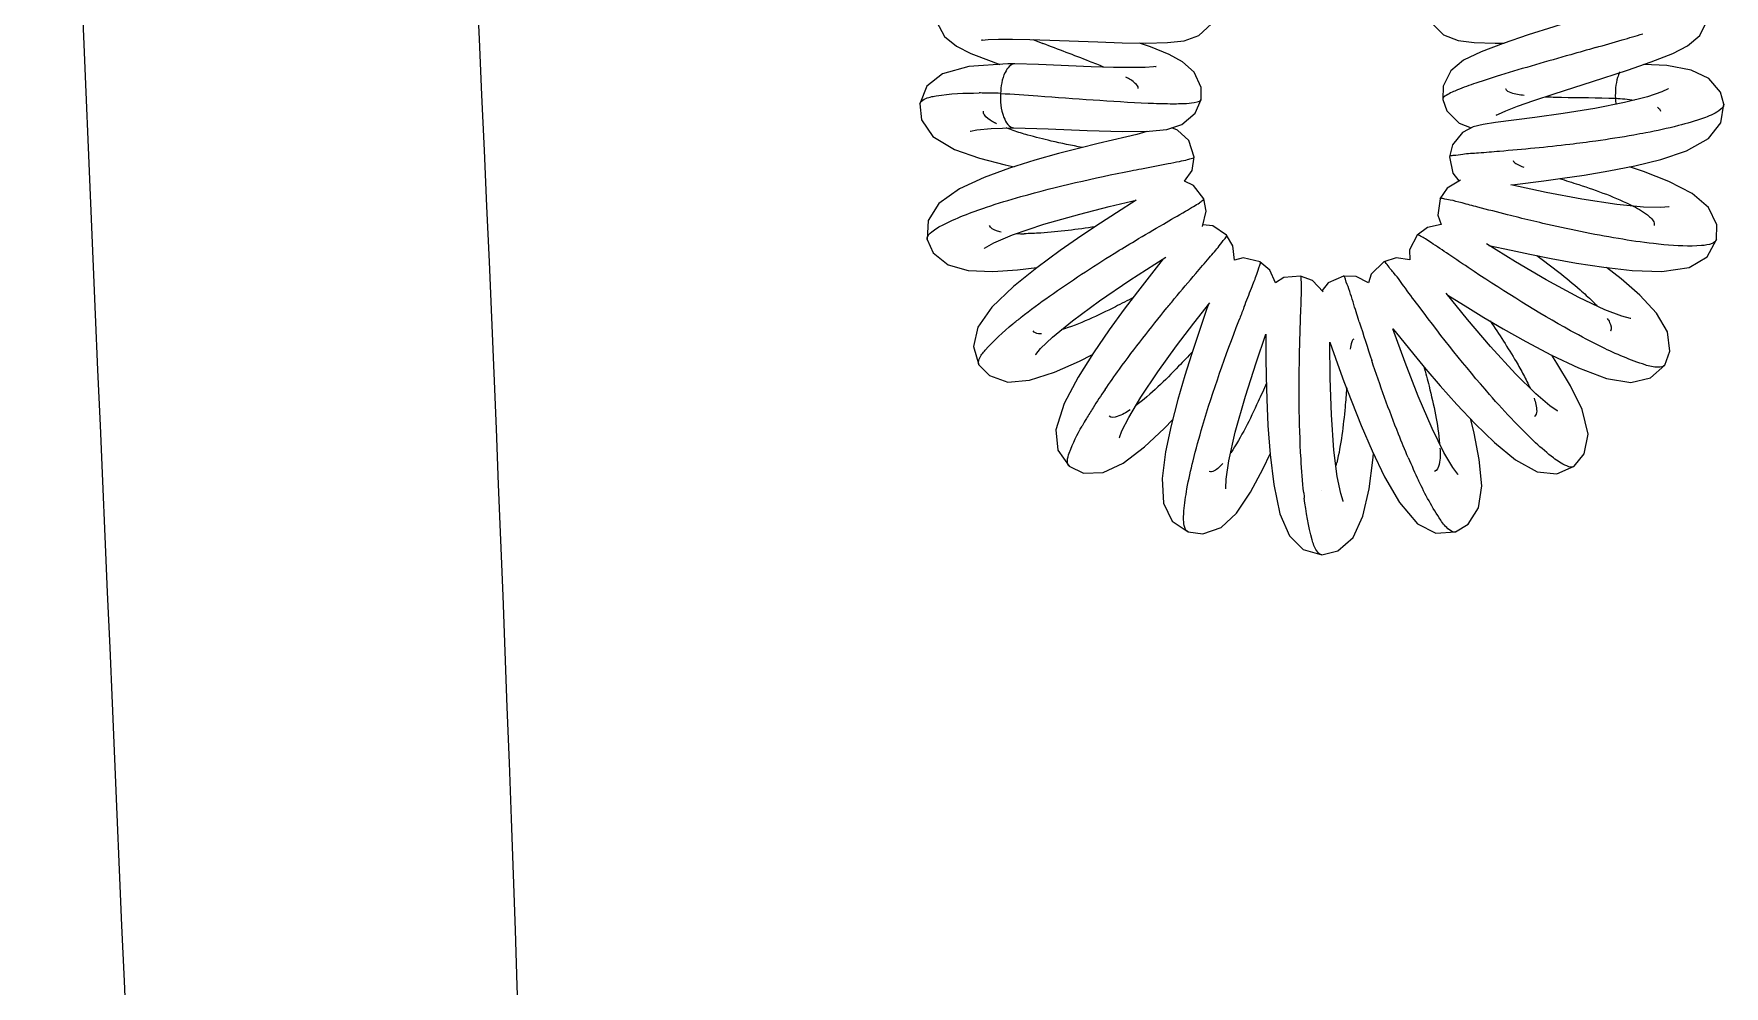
# Model space of a CAD drawing. Header units: millimetres. Extents: x 7426 to 8300, y 123 to 421.
# Drawn here: x 8190.81 to 8198.74, y 340.85 to 345.32 of the extents above; entities that cross this region are included whole.
import ezdxf

# ---------------------------------------------------------------- set-up
doc = ezdxf.new("R2010")
doc.units = ezdxf.units.MM
doc.layers.add('20_ALL_FEATURES', color=7, linetype='Continuous')

msp = doc.modelspace()

# ---------------------------------------------------------------- linework, layer by layer
at = {"layer": '20_ALL_FEATURES', "color": 7, "linetype": 'Continuous'}
for p, q in [((8196.0489, 345.2621), (8195.9971, 345.2804)), ((8197.7051, 345.2786), (8197.6021, 345.2395)), ((8195.3006, 345.1947), (8195.3423, 345.1802)), ((8196.1361, 345.2266), (8196.0489, 345.2621)), ((8198.2883, 345.1532), (8198.4006, 345.1919)), ((8198.4006, 345.1919), (8198.501, 345.2313)), ((8195.4117, 345.1828), (8195.4112, 345.1828)), ((8197.9447, 345.0428), (8198.1725, 345.1156)), ((8198.1725, 345.1156), (8198.2883, 345.1532)), ((8195.9909, 345.0677), (8195.9909, 345.0678)), ((8197.7166, 345.0673), (8197.7166, 345.0672)), ((8194.9662, 344.9948), (8194.9662, 344.9949)), ((8195.2642, 344.9606), (8195.2643, 344.9606)), ((8196.2863, 345.0156), (8196.2863, 345.0157)), ((8197.4212, 345.0152), (8197.4212, 345.0151)), ((8197.7181, 344.9628), (8197.773, 344.9842)), ((8198.4433, 344.96), (8198.4433, 344.96)), ((8195.3012, 344.8799), (8195.4076, 344.8828)), ((8197.5645, 344.8868), (8197.5139, 344.8601)), ((8197.6114, 344.8988), (8197.5645, 344.8868)), ((8197.669, 344.9078), (8197.6114, 344.8988)), ((8197.8544, 344.931), (8197.669, 344.9078)), ((8196.2545, 344.7452), (8196.2284, 344.8233)), ((8195.1292, 344.7802), (8195.2461, 344.7395)), ((8195.2461, 344.7395), (8195.367, 344.7087)), ((8195.367, 344.7087), (8195.4096, 344.6999)), ((8198.3633, 344.6775), (8198.2975, 344.6992)), ((8197.9068, 344.5794), (8197.7417, 344.6147)), ((8195.8544, 344.5125), (8195.962, 344.538)), ((8195.962, 344.538), (8195.982, 344.5427)), ((8195.2933, 344.4246), (8195.2933, 344.4246)), ((8198.4141, 344.4244), (8198.4141, 344.4244)), ((8195.3127, 344.3418), (8195.4018, 344.3796)), ((8197.7637, 344.2533), (8197.6261, 344.3374)), ((8197.6378, 344.3303), (8197.7433, 344.3074)), ((8195.952, 344.1667), (8196.0698, 344.2428)), ((8196.1089, 344.2678), (8196.0424, 344.183)), ((8196.0698, 344.2428), (8196.1205, 344.2752)), ((8195.425, 344.2159), (8195.5158, 344.2266)), ((8198.2586, 344.1731), (8198.1908, 344.2261)), ((8197.5381, 343.983), (8197.437, 344.1068)), ((8197.4456, 344.0962), (8197.539, 344.0389)), ((8196.2527, 343.9649), (8196.3278, 344.0607)), ((8196.314, 344.0338), (8196.2693, 343.9025)), ((8196.3195, 344.05), (8196.314, 344.0338)), ((8195.4979, 343.9288), (8195.4979, 343.9288)), ((8196.4634, 343.9755), (8196.4678, 343.987)), ((8197.0295, 343.9709), (8197.0243, 343.9877)), ((8197.2447, 343.7799), (8197.1868, 343.9389)), ((8197.1868, 343.9389), (8197.1978, 343.9256)), ((8197.1978, 343.9256), (8197.2853, 343.818)), ((8198.2093, 343.9283), (8198.2093, 343.9283)), ((8196.5902, 343.9144), (8196.5913, 343.8033)), ((8196.8926, 343.7068), (8196.8906, 343.876)), ((8196.8906, 343.876), (8196.927, 343.7749)), ((8195.8551, 343.5282), (8195.855, 343.5282)), ((8197.852, 343.5279), (8197.8519, 343.5278)), ((8196.0209, 343.385), (8196.1125, 343.4709)), ((8196.1125, 343.4709), (8196.1532, 343.5132)), ((8197.5692, 343.4494), (8197.5535, 343.5129)), ((8197.5732, 343.4921), (8197.6638, 343.4045)), ((8195.6678, 343.2938), (8195.6677, 343.2938)), ((8196.5787, 343.2835), (8196.6106, 343.3521)), ((8196.3244, 343.2682), (8196.3244, 343.2682)), ((8197.3826, 343.2683), (8197.3826, 343.2683)), ((8196.8534, 343.1782), (8196.8534, 343.1782)), ((8196.8534, 342.8782), (8196.8533, 342.8782))]:
    msp.add_line(p, q, dxfattribs=at)
for points in [[(8195.0427, 345.4486), (8195.045, 345.3824), (8195.0824, 345.3118), (8195.1382, 345.2663), (8195.2059, 345.232), (8195.3006, 345.1947)], [(8196.207, 345.2916), (8196.2764, 345.3159), (8196.3356, 345.3706), (8196.3593, 345.4304)], [(8197.3481, 345.4299), (8197.3683, 345.3758), (8197.4255, 345.3188), (8197.4931, 345.2927), (8197.5688, 345.2826), (8197.6677, 345.2795), (8197.7092, 345.28)], [(8198.2518, 345.4576), (8198.1635, 345.428), (8198.0596, 345.3944), (8197.9432, 345.3574), (8197.8219, 345.3183), (8197.7051, 345.2786)], [(8198.501, 345.2313), (8198.571, 345.2668), (8198.6284, 345.3152), (8198.6641, 345.3893), (8198.6647, 345.4483)], [(8195.2583, 345.2949), (8195.2556, 345.2939), (8195.259, 345.2943), (8195.2876, 345.2972), (8195.3361, 345.299), (8195.4015, 345.2992)], [(8195.4015, 345.2992), (8195.482, 345.2976), (8195.5771, 345.2945)], [(8195.5771, 345.2945), (8195.8013, 345.2855), (8195.9167, 345.2816)], [(8195.9167, 345.2816), (8196.0278, 345.2799), (8196.1296, 345.2825), (8196.207, 345.2916)], [(8196.2863, 345.0157), (8196.2863, 345.0713), (8196.2534, 345.1444), (8196.1992, 345.1928), (8196.1361, 345.2266)], [(8197.6021, 345.2395), (8197.5194, 345.1994), (8197.4589, 345.1498), (8197.4229, 345.0786), (8197.4212, 345.0152)], [(8195.4112, 345.1828), (8195.3798, 345.1827), (8195.1957, 345.1706), (8195.0728, 345.1366), (8194.9996, 345.0779), (8194.9662, 344.9949)], [(8195.7701, 345.1693), (8195.5233, 345.1791), (8195.4117, 345.1828)], [(8195.9607, 345.1651), (8195.875, 345.1661), (8195.7701, 345.1693)], [(8196.0723, 345.1701), (8196.0753, 345.171), (8196.0638, 345.1693), (8196.0244, 345.1663), (8195.9607, 345.1651)], [(8198.5877, 345.1539), (8198.4738, 345.1746), (8198.3652, 345.1798)], [(8198.7414, 344.9941), (8198.725, 345.0496), (8198.6705, 345.1143), (8198.5877, 345.1539)], [(8197.773, 344.9842), (8197.8486, 345.0109), (8197.9447, 345.0428)], [(8198.4814, 345.0658), (8198.4799, 345.065), (8198.4496, 345.051), (8198.3829, 345.0286)], [(8194.9662, 344.9948), (8194.9745, 344.9202), (8195.0278, 344.8414), (8195.1292, 344.7802)], [(8196.1255, 344.8752), (8196.1965, 344.8976), (8196.2593, 344.951), (8196.2863, 345.0156)], [(8197.4212, 345.0151), (8197.4411, 344.9616), (8197.4983, 344.9041), (8197.5554, 344.882)], [(8197.6738, 344.9424), (8197.6723, 344.9413), (8197.6832, 344.9472), (8197.7181, 344.9628)], [(8198.1347, 344.9728), (8197.9868, 344.949), (8197.8544, 344.931)], [(8198.3829, 345.0286), (8198.2753, 345.001), (8198.1347, 344.9728)], [(8198.3233, 344.7043), (8198.4453, 344.7344), (8198.5657, 344.7744), (8198.6692, 344.8318), (8198.7276, 344.9057), (8198.7414, 344.9941)], [(8195.2024, 344.866), (8195.2033, 344.8664), (8195.2337, 344.8729), (8195.3012, 344.8799)], [(8195.4068, 344.8828), (8195.5688, 344.8771), (8195.7515, 344.8698), (8195.9185, 344.8653)], [(8195.9185, 344.8653), (8196.0424, 344.8668), (8196.1255, 344.8752)], [(8196.2284, 344.8233), (8196.1761, 344.8719), (8196.1493, 344.8827)], [(8195.8031, 344.8087), (8195.7168, 344.7875), (8195.6177, 344.7618), (8195.5052, 344.73), (8195.3863, 344.6926)], [(8195.9846, 344.8518), (8195.9372, 344.8404), (8195.8031, 344.8087)], [(8196.0331, 344.8653), (8196.0326, 344.8651), (8196.0169, 344.8603), (8195.9846, 344.8518)], [(8197.5139, 344.8601), (8197.4674, 344.8028), (8197.4529, 344.7455)], [(8196.2092, 344.6318), (8196.2442, 344.6816), (8196.2545, 344.7456)], [(8197.4529, 344.7459), (8197.4683, 344.6697), (8197.4975, 344.6331)], [(8195.3863, 344.6926), (8195.2681, 344.6495), (8195.1527, 344.5968), (8195.0548, 344.5278), (8195.0046, 344.4474), (8195.0007, 344.3584)], [(8197.5045, 344.6374), (8197.4415, 344.5989), (8197.4083, 344.5492)], [(8197.7417, 344.6147), (8197.7592, 344.617), (8197.8962, 344.6339)], [(8197.8962, 344.6339), (8197.9844, 344.6457), (8198.0857, 344.6606), (8198.2011, 344.68), (8198.3233, 344.7043)], [(8198.7066, 344.358), (8198.7079, 344.4264), (8198.6692, 344.5087), (8198.5922, 344.5744), (8198.4823, 344.631), (8198.3633, 344.6775)], [(8196.2991, 344.5489), (8196.2516, 344.6117), (8196.2092, 344.6318)], [(8198.3634, 344.5098), (8198.2385, 344.5221), (8198.0747, 344.5472), (8197.9068, 344.5794)], [(8195.4018, 344.3796), (8195.5475, 344.4294), (8195.7166, 344.4777), (8195.8544, 344.5125)], [(8195.982, 344.5427), (8195.8892, 344.4834), (8195.8142, 344.435), (8195.7263, 344.3769), (8195.6247, 344.3067), (8195.5147, 344.2258), (8195.4055, 344.1373)], [(8196.2928, 344.4187), (8196.3105, 344.4905), (8196.2989, 344.5493)], [(8197.4085, 344.5496), (8197.3978, 344.4722), (8197.4134, 344.4284)], [(8198.4848, 344.5114), (8198.4827, 344.511), (8198.4456, 344.5078), (8198.3634, 344.5098)], [(8196.4061, 344.3785), (8196.3413, 344.4218), (8196.2949, 344.427)], [(8197.4134, 344.4284), (8197.3492, 344.4147), (8197.3015, 344.3787)], [(8195.0007, 344.3584), (8195.0293, 344.2958), (8195.0983, 344.2392), (8195.1931, 344.213), (8195.3087, 344.2085), (8195.425, 344.2159)], [(8195.2679, 344.3164), (8195.2704, 344.3182), (8195.3127, 344.3418)], [(8196.4428, 344.2614), (8196.4357, 344.3284), (8196.4058, 344.3788)], [(8197.3018, 344.379), (8197.266, 344.3089), (8197.2664, 344.2625)], [(8198.3111, 344.2128), (8198.4502, 344.2079), (8198.579, 344.2265), (8198.6622, 344.2767), (8198.7066, 344.3579)], [(8196.5635, 344.253), (8196.4835, 344.2723), (8196.4428, 344.2614)], [(8196.6362, 344.1548), (8196.6091, 344.2141), (8196.5631, 344.2532)], [(8197.1446, 344.2532), (8197.0857, 344.1956), (8197.0733, 344.1551)], [(8197.2664, 344.2625), (8197.2032, 344.2714), (8197.1442, 344.253)], [(8197.7433, 344.3074), (8197.8304, 344.2888), (8197.9311, 344.2686), (8198.0489, 344.2472), (8198.1772, 344.2276), (8198.3111, 344.2128)], [(8198.1827, 344.0287), (8198.0602, 344.0866), (8197.9067, 344.1694), (8197.7637, 344.2533)], [(8195.5897, 343.9), (8195.6822, 343.9761), (8195.8093, 344.0697), (8195.952, 344.1667)], [(8196.0424, 344.183), (8195.9876, 344.1126), (8195.9254, 344.0306), (8195.8546, 343.9337), (8195.7809, 343.8265), (8195.709, 343.7121)], [(8196.7534, 344.1865), (8196.6751, 344.1796), (8196.6362, 344.1548)], [(8196.8604, 344.112), (8196.809, 344.1651), (8196.753, 344.1865)], [(8196.9547, 344.1867), (8196.8838, 344.1549), (8196.8545, 344.1181)], [(8197.0733, 344.1551), (8197.015, 344.1847), (8196.9543, 344.1866)], [(8198.4634, 343.7689), (8198.4874, 343.8343), (8198.4773, 343.9252), (8198.4256, 344.0128), (8198.3464, 344.0967), (8198.2586, 344.1731)], [(8195.4055, 344.1373), (8195.304, 344.0398), (8195.2383, 343.9464), (8195.2179, 343.8553), (8195.2436, 343.7695)], [(8197.539, 344.0389), (8197.6149, 343.9926), (8197.7052, 343.9392), (8197.812, 343.8786), (8197.9323, 343.8151), (8198.0591, 343.7553)], [(8198.305, 343.987), (8198.3028, 343.9874), (8198.2627, 343.998), (8198.1827, 344.0287)], [(8195.9467, 343.5232), (8196.0033, 343.6183), (8196.0831, 343.7371), (8196.1713, 343.8585), (8196.2527, 343.9649)], [(8197.9237, 343.5773), (8197.8581, 343.6333), (8197.7628, 343.7275), (8197.6456, 343.8561), (8197.5381, 343.983)], [(8195.509, 343.8169), (8195.5102, 343.8186), (8195.5331, 343.8458), (8195.5897, 343.9)], [(8196.2693, 343.9025), (8196.2413, 343.8176), (8196.2104, 343.7193), (8196.1774, 343.6063), (8196.146, 343.4852), (8196.1199, 343.3619)], [(8196.417, 343.3187), (8196.4473, 343.4541), (8196.4947, 343.6233), (8196.5446, 343.7795), (8196.5902, 343.9144)], [(8195.2437, 343.7695), (8195.2928, 343.7189), (8195.3788, 343.6887), (8195.4803, 343.6972), (8195.599, 343.7355)], [(8195.599, 343.7355), (8195.7151, 343.7863), (8195.7742, 343.8159)], [(8196.5913, 343.8033), (8196.5924, 343.7138), (8196.5951, 343.6081), (8196.6007, 343.4844), (8196.6109, 343.348), (8196.628, 343.2083), (8196.6571, 343.0704)], [(8196.927, 343.7749), (8196.9575, 343.6915), (8196.9938, 343.5955), (8197.0381, 343.4844), (8197.0895, 343.3654), (8197.1481, 343.2441)], [(8197.4269, 343.3585), (8197.3715, 343.4702), (8197.306, 343.6219), (8197.2447, 343.7799)], [(8197.2853, 343.818), (8197.3423, 343.7492), (8197.4091, 343.6709), (8197.4872, 343.583), (8197.5732, 343.4921)], [(8198.0212, 343.6712), (8197.9572, 343.7783), (8197.9332, 343.8147)], [(8198.0591, 343.7553), (8198.1904, 343.7063), (8198.3052, 343.687), (8198.3967, 343.708), (8198.4634, 343.7689)], [(8195.709, 343.7121), (8195.6439, 343.5887), (8195.6049, 343.4651), (8195.6141, 343.369), (8195.6677, 343.2938)], [(8196.9259, 343.2449), (8196.9102, 343.3695), (8196.8984, 343.5347), (8196.8926, 343.7068)], [(8198.0392, 343.2934), (8198.0856, 343.3516), (8198.1038, 343.4447), (8198.0753, 343.5599), (8198.0212, 343.6712)], [(8195.9025, 343.4264), (8195.9029, 343.4282), (8195.915, 343.46), (8195.9467, 343.5232)], [(8197.9614, 343.5519), (8197.9592, 343.5531), (8197.9237, 343.5773)], [(8197.4817, 342.9851), (8197.5414, 343.0214), (8197.5899, 343.0979), (8197.6044, 343.2009), (8197.5931, 343.3251), (8197.5692, 343.4494)], [(8195.6678, 343.2938), (8195.7341, 343.2615), (8195.8268, 343.2635), (8195.9212, 343.308), (8196.0209, 343.385)], [(8197.6638, 343.4045), (8197.7623, 343.3236), (8197.8645, 343.2679), (8197.9571, 343.2581), (8198.0391, 343.2934)], [(8196.1199, 343.3619), (8196.1037, 343.2354), (8196.1105, 343.1206), (8196.1514, 343.0363), (8196.2252, 342.9851)], [(8196.403, 343.1877), (8196.4028, 343.1901), (8196.4044, 343.2331), (8196.417, 343.3187)], [(8197.0462, 343.0584), (8197.0755, 343.1874), (8197.0935, 343.3222), (8197.096, 343.3521)], [(8197.4935, 343.2548), (8197.4918, 343.2565), (8197.4686, 343.2879), (8197.4269, 343.3585)], [(8196.2252, 342.9851), (8196.2948, 342.9762), (8196.3804, 343.0059), (8196.4529, 343.0736), (8196.5187, 343.1711), (8196.5787, 343.2835)], [(8196.9542, 343.1282), (8196.9533, 343.1301), (8196.9422, 343.165), (8196.9259, 343.2449)], [(8197.1481, 343.2441), (8197.2176, 343.1236), (8197.3022, 343.0235), (8197.3894, 342.9796), (8197.4817, 342.9851)], [(8196.6571, 343.0704), (8196.701, 342.9672), (8196.7667, 342.9021), (8196.8533, 342.8782)], [(8196.8534, 342.8782), (8196.9287, 342.896), (8197.0002, 342.9588), (8197.0462, 343.0584)]]:
    msp.add_lwpolyline(points, dxfattribs=at)
for centre, radius, start, end in [((8196.7673, 348.3664), 3.3212, 247.51803, 248.38913), ((8192.012, 366.727), 22.3251, 285.92894, 286.26358), ((8195.228, 355.7016), 10.8402, 286.26553, 286.79658), ((8195.2438, 342.5771), 2.4689, 89.67102, 89.99835), ((8195.2388, 342.0749), 2.9711, 87.94797, 89.63098), ((8198.5704, 345.0359), 0.3387, 182.49948, 187.46437), ((8195.4474, 345.2872), 0.9018, 268.30162, 270.52613), ((8208.9916, 339.1896), 13.4112, 158.78715, 159.03983), ((8197.511, 343.4452), 0.8744, 43.42574, 45.50356), ((8206.4363, 346.9093), 9.855, 197.3475, 198.45327), ((8198.3175, 341.9545), 3.0077, 145.60933, 147.55082), ((8197.6539, 342.3774), 2.2208, 147.57059, 149.10775), ((8197.2106, 342.6428), 1.7042, 149.11414, 150.49185), ((8196.1203, 343.5018), 0.826, 345.45306, 346.56287), ((8200.1033, 344.5554), 3.0952, 203.24289, 205.4339), ((8199.2366, 343.4311), 2.4818, 186.07014, 186.63226)]:
    msp.add_arc(centre, radius, start, end, dxfattribs=at)
for points, knots in [([(8193.3276, 329.2524), (8193.306, 331.1142), (8193.1917, 338.5571), (8192.918, 345.9999), (8192.5447, 351.5696)], [0, 0, 0, 0, 0.250119, 1, 1, 1, 1]), ([(8190.8057, 351.4385), (8190.8645, 349.5695), (8191.1565, 342.136), (8191.5276, 334.7032), (8191.5921, 329.134)], [0, 0, 0, 0, 0.251347, 1, 1, 1, 1]), ([(8195.8302, 345.1674), (8195.8078, 345.1767), (8195.7127, 345.2146), (8195.6167, 345.2499), (8195.5441, 345.2787)], [0, 0, 0, 0, 0.237111, 1, 1, 1, 1]), ([(8198.139, 345.2591), (8198.1, 345.248), (8197.9508, 345.2055), (8197.8016, 345.1631), (8197.692, 345.1295)], [0, 0, 0, 0, 0.261168, 1, 1, 1, 1]), ([(8195.4112, 345.1828), (8195.3914, 345.1829), (8195.352, 345.1283), (8195.3468, 345.0778), (8195.3452, 345.0441)], [0, 0, 0, 0, 0.370671, 1, 1, 1, 1]), ([(8195.9909, 345.0678), (8195.9924, 345.0766), (8195.9707, 345.1004), (8195.9491, 345.1118), (8195.9336, 345.1202)], [0, 0, 0, 0, 0.337287, 1, 1, 1, 1]), ([(8197.692, 345.1295), (8197.6536, 345.1176), (8197.5868, 345.0967), (8197.4982, 345.0646), (8197.4502, 345.0436), (8197.4198, 345.0235), (8197.4212, 345.0152)], [0, 0, 0, 0, 0.405798, 0.716264, 0.914959, 1, 1, 1, 1]), ([(8198.2517, 345.1446), (8198.2479, 345.1363), (8198.2339, 345.0967), (8198.2307, 345.0539), (8198.232, 345.0212)], [0, 0, 0, 0, 0.217254, 1, 1, 1, 1]), ([(8194.9662, 344.9949), (8194.9673, 345.0048), (8194.9963, 345.0243), (8195.0874, 345.042), (8195.1766, 345.046), (8195.2439, 345.046)], [0, 0, 0, 0, 0.103096, 0.303043, 1, 1, 1, 1]), ([(8195.3452, 345.0441), (8195.3435, 345.0063), (8195.3455, 344.9502), (8195.3844, 344.8834), (8195.4068, 344.8828)], [0, 0, 0, 0, 0.629176, 1, 1, 1, 1]), ([(8195.3452, 345.0441), (8195.4037, 345.0406), (8195.6347, 345.0249), (8195.8655, 345.0062), (8196.0383, 344.9987)], [0, 0, 0, 0, 0.25288, 1, 1, 1, 1]), ([(8197.7166, 345.0672), (8197.7185, 345.0571), (8197.754, 345.0414), (8197.7821, 345.0382), (8197.8031, 345.0357)], [0, 0, 0, 0, 0.328242, 1, 1, 1, 1]), ([(8196.0383, 344.9987), (8196.0726, 344.9972), (8196.1319, 344.9951), (8196.2112, 344.9963), (8196.2559, 344.9998), (8196.285, 345.0084), (8196.2863, 345.0156)], [0, 0, 0, 0, 0.408161, 0.716507, 0.912303, 1, 1, 1, 1]), ([(8197.9007, 345.0285), (8197.9268, 345.0274), (8198.0373, 345.0242), (8198.1478, 345.0242), (8198.232, 345.0212)], [0, 0, 0, 0, 0.236833, 1, 1, 1, 1]), ([(8198.7414, 344.9941), (8198.7429, 344.9812), (8198.7045, 344.9499), (8198.6344, 344.923), (8198.5167, 344.8877), (8198.4265, 344.8688), (8198.3754, 344.8589)], [0, 0, 0, 0, 0.097581, 0.300502, 0.608495, 1, 1, 1, 1]), ([(8195.3264, 344.9012), (8195.3196, 344.9046), (8195.2988, 344.9158), (8195.2776, 344.9296), (8195.2689, 344.9434)], [0, 0, 0, 0, 0.318948, 1, 1, 1, 1]), ([(8195.5829, 344.8206), (8195.546, 344.8291), (8195.4978, 344.8411), (8195.4502, 344.8551), (8195.439, 344.8585)], [0, 0, 0, 0, 0.762257, 1, 1, 1, 1]), ([(8198.1402, 344.8203), (8198.0997, 344.8147), (8197.9493, 344.7953), (8197.7982, 344.7809), (8197.6877, 344.7718)], [0, 0, 0, 0, 0.269053, 1, 1, 1, 1]), ([(8198.3754, 344.8589), (8198.3567, 344.8553), (8198.2785, 344.8409), (8198.2, 344.8287), (8198.1402, 344.8203)], [0, 0, 0, 0, 0.240245, 1, 1, 1, 1]), ([(8195.9574, 344.6809), (8195.9738, 344.6841), (8196.032, 344.6956), (8196.0903, 344.7065), (8196.1322, 344.7145)], [0, 0, 0, 0, 0.281856, 1, 1, 1, 1]), ([(8196.1322, 344.7145), (8196.1498, 344.7179), (8196.1796, 344.7238), (8196.22, 344.7319), (8196.2399, 344.738), (8196.2546, 344.7425), (8196.2545, 344.7456)], [0, 0, 0, 0, 0.42256, 0.733377, 0.925421, 1, 1, 1, 1]), ([(8197.6877, 344.7718), (8197.6549, 344.7692), (8197.5989, 344.7641), (8197.5209, 344.7599), (8197.4841, 344.752), (8197.4532, 344.7512), (8197.4529, 344.7455)], [0, 0, 0, 0, 0.4168, 0.730831, 0.927412, 1, 1, 1, 1]), ([(8197.7524, 344.7292), (8197.7521, 344.7229), (8197.7732, 344.7089), (8197.7897, 344.7029), (8197.8026, 344.6981)], [0, 0, 0, 0, 0.314279, 1, 1, 1, 1]), ([(8195.2795, 344.5102), (8195.3327, 344.528), (8195.5559, 344.5954), (8195.7838, 344.6464), (8195.9574, 344.6809)], [0, 0, 0, 0, 0.240652, 1, 1, 1, 1]), ([(8197.9684, 344.6451), (8197.9989, 344.6356), (8198.1167, 344.598), (8198.2341, 344.5567), (8198.3157, 344.5146)], [0, 0, 0, 0, 0.258258, 1, 1, 1, 1]), ([(8195.0007, 344.3584), (8194.9983, 344.3691), (8195.0232, 344.3996), (8195.1133, 344.45), (8195.2076, 344.4861), (8195.2795, 344.5102)], [0, 0, 0, 0, 0.100712, 0.300739, 1, 1, 1, 1]), ([(8195.9765, 344.3522), (8196.0206, 344.3787), (8196.0992, 344.425), (8196.1918, 344.4782), (8196.2475, 344.5111), (8196.2763, 344.5286), (8196.2903, 344.5389), (8196.2999, 344.5468), (8196.2989, 344.5493)], [0, 0, 0, 0, 0.407349, 0.724191, 0.840845, 0.926402, 0.979061, 1, 1, 1, 1]), ([(8197.5861, 344.5103), (8197.5614, 344.5168), (8197.5192, 344.5276), (8197.4615, 344.5435), (8197.4325, 344.5476), (8197.4101, 344.5533), (8197.4083, 344.5492)], [0, 0, 0, 0, 0.420531, 0.73253, 0.926721, 1, 1, 1, 1]), ([(8197.7787, 344.4608), (8197.761, 344.4652), (8197.6968, 344.4812), (8197.6326, 344.498), (8197.5861, 344.5103)], [0, 0, 0, 0, 0.274205, 1, 1, 1, 1]), ([(8198.3157, 344.5146), (8198.3426, 344.5006), (8198.3798, 344.4815), (8198.4175, 344.4395), (8198.4141, 344.4244)], [0, 0, 0, 0, 0.66238, 1, 1, 1, 1]), ([(8195.3472, 344.3932), (8195.3399, 344.3947), (8195.3204, 344.3995), (8195.2964, 344.4111), (8195.2933, 344.4246)], [0, 0, 0, 0, 0.348225, 1, 1, 1, 1]), ([(8195.7898, 344.4176), (8195.7049, 344.4052), (8195.5937, 344.3905), (8195.4818, 344.3856), (8195.4557, 344.3854)], [0, 0, 0, 0, 0.766832, 1, 1, 1, 1]), ([(8198.2461, 344.3623), (8198.1271, 344.3821), (8197.971, 344.4146), (8197.8161, 344.4516), (8197.7787, 344.4608)], [0, 0, 0, 0, 0.758013, 1, 1, 1, 1]), ([(8195.5748, 344.0922), (8195.6735, 344.1624), (8195.8073, 344.2495), (8195.9436, 344.3325), (8195.9765, 344.3522)], [0, 0, 0, 0, 0.759223, 1, 1, 1, 1]), ([(8196.2615, 344.1986), (8196.2825, 344.2232), (8196.318, 344.2654), (8196.369, 344.3221), (8196.3891, 344.3529), (8196.4095, 344.3746), (8196.4058, 344.3788)], [0, 0, 0, 0, 0.419367, 0.732924, 0.927651, 1, 1, 1, 1]), ([(8197.5683, 344.2081), (8197.5319, 344.2322), (8197.4681, 344.2751), (8197.394, 344.3255), (8197.349, 344.3551), (8197.3255, 344.3698), (8197.3125, 344.3765), (8197.303, 344.3803), (8197.3015, 344.3787)], [0, 0, 0, 0, 0.41202, 0.727518, 0.842452, 0.926441, 0.978555, 1, 1, 1, 1]), ([(8198.4597, 344.3337), (8198.4433, 344.3352), (8198.3719, 344.3427), (8198.3007, 344.3532), (8198.2461, 344.3623)], [0, 0, 0, 0, 0.229719, 1, 1, 1, 1]), ([(8198.7066, 344.3579), (8198.7046, 344.3491), (8198.6784, 344.3335), (8198.5965, 344.3243), (8198.5185, 344.3282), (8198.4597, 344.3337)], [0, 0, 0, 0, 0.106239, 0.305061, 1, 1, 1, 1]), ([(8196.4891, 344.0422), (8196.5004, 344.0714), (8196.5193, 344.1212), (8196.5477, 344.1894), (8196.5562, 344.224), (8196.5678, 344.2505), (8196.5631, 344.2532)], [0, 0, 0, 0, 0.418631, 0.732105, 0.927583, 1, 1, 1, 1]), ([(8197.3138, 344.0381), (8197.291, 344.0685), (8197.2515, 344.1202), (8197.1997, 344.1945), (8197.1692, 344.2255), (8197.15, 344.2561), (8197.1442, 344.253)], [0, 0, 0, 0, 0.415326, 0.730629, 0.928175, 1, 1, 1, 1]), ([(8197.8624, 344.2835), (8197.932, 344.2318), (8198.0218, 344.1634), (8198.1052, 344.0872), (8198.1238, 344.0689)], [0, 0, 0, 0, 0.768182, 1, 1, 1, 1]), ([(8196.1263, 344.0373), (8196.1383, 344.0519), (8196.1829, 344.106), (8196.2282, 344.1596), (8196.2615, 344.1986)], [0, 0, 0, 0, 0.269011, 1, 1, 1, 1]), ([(8196.7553, 344.0324), (8196.7561, 344.0542), (8196.7571, 344.0911), (8196.759, 344.1417), (8196.7571, 344.1667), (8196.7567, 344.1859), (8196.753, 344.1865)], [0, 0, 0, 0, 0.421075, 0.733431, 0.926577, 1, 1, 1, 1]), ([(8196.9806, 344.1263), (8196.9756, 344.1416), (8196.9678, 344.1561), (8196.9601, 344.1876), (8196.9543, 344.1866)], [0, 0, 0, 0, 0.730249, 1, 1, 1, 1]), ([(8198.1694, 343.8528), (8198.1196, 343.8772), (8197.9136, 343.986), (8197.7161, 344.1101), (8197.5683, 344.2081)], [0, 0, 0, 0, 0.238431, 1, 1, 1, 1]), ([(8195.403, 343.9618), (8195.4157, 343.9724), (8195.4718, 344.0174), (8195.5297, 344.0601), (8195.5748, 344.0922)], [0, 0, 0, 0, 0.230165, 1, 1, 1, 1]), ([(8195.9698, 344.0865), (8195.9413, 344.0717), (8195.8307, 344.015), (8195.7176, 343.9611), (8195.6295, 343.9335)], [0, 0, 0, 0, 0.258311, 1, 1, 1, 1]), ([(8197.0243, 343.9877), (8197.02, 344.0015), (8197.0056, 344.0477), (8196.9913, 344.094), (8196.9806, 344.1263)], [0, 0, 0, 0, 0.296696, 1, 1, 1, 1]), ([(8195.8356, 343.6533), (8195.8576, 343.6856), (8195.9503, 343.8167), (8196.0494, 343.9432), (8196.1263, 344.0373)], [0, 0, 0, 0, 0.242874, 1, 1, 1, 1]), ([(8196.7495, 343.8423), (8196.7499, 343.8599), (8196.7515, 343.9233), (8196.7537, 343.9867), (8196.7553, 344.0324)], [0, 0, 0, 0, 0.278228, 1, 1, 1, 1]), ([(8197.7568, 343.5036), (8197.7173, 343.5449), (8197.5619, 343.7166), (8197.4185, 343.8987), (8197.3138, 344.0381)], [0, 0, 0, 0, 0.246903, 1, 1, 1, 1]), ([(8195.2436, 343.7695), (8195.2388, 343.7772), (8195.2465, 343.807), (8195.2987, 343.8715), (8195.3571, 343.9241), (8195.403, 343.9618)], [0, 0, 0, 0, 0.105862, 0.305075, 1, 1, 1, 1]), ([(8195.5371, 343.915), (8195.5325, 343.9149), (8195.5187, 343.9154), (8195.503, 343.9207), (8195.4979, 343.9288)], [0, 0, 0, 0, 0.32474, 1, 1, 1, 1]), ([(8196.249, 343.3192), (8196.2625, 343.3737), (8196.3241, 343.5956), (8196.4013, 343.8128), (8196.4634, 343.9755)], [0, 0, 0, 0, 0.24355, 1, 1, 1, 1]), ([(8197.6433, 343.976), (8197.6858, 343.9133), (8197.7407, 343.83), (8197.7896, 343.7432), (8197.8008, 343.7221)], [0, 0, 0, 0, 0.760276, 1, 1, 1, 1]), ([(8198.1938, 343.9878), (8198.1978, 343.9818), (8198.2081, 343.9647), (8198.2165, 343.9399), (8198.2093, 343.9283)], [0, 0, 0, 0, 0.347466, 1, 1, 1, 1]), ([(8196.7687, 343.1686), (8196.7631, 343.2214), (8196.746, 343.4456), (8196.7455, 343.6707), (8196.7495, 343.8423)], [0, 0, 0, 0, 0.236371, 1, 1, 1, 1]), ([(8197.0045, 343.8908), (8196.9991, 343.8899), (8196.9905, 343.8705), (8196.9883, 343.8553), (8196.9866, 343.8438)], [0, 0, 0, 0, 0.321804, 1, 1, 1, 1]), ([(8198.4634, 343.7689), (8198.4578, 343.7599), (8198.42, 343.7555), (8198.3239, 343.782), (8198.2349, 343.8208), (8198.1694, 343.8528)], [0, 0, 0, 0, 0.101582, 0.302104, 1, 1, 1, 1]), ([(8196.2472, 343.8321), (8196.2254, 343.8088), (8196.1404, 343.7195), (8196.0522, 343.632), (8195.9788, 343.5772)], [0, 0, 0, 0, 0.25808, 1, 1, 1, 1]), ([(8197.2593, 343.3339), (8197.2435, 343.3704), (8197.1816, 343.5206), (8197.1269, 343.6736), (8197.088, 343.7899)], [0, 0, 0, 0, 0.244896, 1, 1, 1, 1]), ([(8197.3331, 343.7624), (8197.3412, 343.7316), (8197.3718, 343.612), (8197.3992, 343.4906), (8197.4068, 343.3993)], [0, 0, 0, 0, 0.258298, 1, 1, 1, 1]), ([(8196.5937, 343.6838), (8196.5808, 343.6547), (8196.5304, 343.5429), (8196.4763, 343.4317), (8196.4256, 343.3561)], [0, 0, 0, 0, 0.258623, 1, 1, 1, 1]), ([(8196.9703, 343.6616), (8196.9679, 343.6314), (8196.9579, 343.5136), (8196.9442, 343.3955), (8196.9237, 343.3099)], [0, 0, 0, 0, 0.255816, 1, 1, 1, 1]), ([(8197.85, 343.6133), (8197.8534, 343.6033), (8197.8611, 343.5774), (8197.8664, 343.5394), (8197.852, 343.5279)], [0, 0, 0, 0, 0.363048, 1, 1, 1, 1]), ([(8195.9534, 343.559), (8195.9343, 343.5462), (8195.9065, 343.5273), (8195.8648, 343.5205), (8195.8551, 343.5282)], [0, 0, 0, 0, 0.649774, 1, 1, 1, 1]), ([(8195.6677, 343.2938), (8195.6518, 343.3066), (8195.678, 343.3919), (8195.7045, 343.4414), (8195.7275, 343.4822)], [0, 0, 0, 0, 0.303577, 1, 1, 1, 1]), ([(8198.0391, 343.2934), (8198.0299, 343.286), (8197.9873, 343.2982), (8197.9321, 343.3385), (8197.8478, 343.4101), (8197.7893, 343.4695), (8197.7568, 343.5036)], [0, 0, 0, 0, 0.098926, 0.300765, 0.607182, 1, 1, 1, 1]), ([(8197.4081, 343.379), (8197.4095, 343.3534), (8197.4116, 343.317), (8197.3953, 343.2728), (8197.3826, 343.2683)], [0, 0, 0, 0, 0.655275, 1, 1, 1, 1]), ([(8196.2252, 342.9851), (8196.2144, 342.9889), (8196.202, 343.029), (8196.2062, 343.0942), (8196.2203, 343.1983), (8196.2382, 343.2756), (8196.249, 343.3192)], [0, 0, 0, 0, 0.100008, 0.301452, 0.606463, 1, 1, 1, 1]), ([(8196.3885, 343.3067), (8196.3826, 343.2998), (8196.3662, 343.2824), (8196.3399, 343.2628), (8196.3244, 343.2682)], [0, 0, 0, 0, 0.356602, 1, 1, 1, 1]), ([(8197.4817, 342.9851), (8197.4719, 342.9817), (8197.4405, 343.0005), (8197.3827, 343.0788), (8197.3386, 343.162), (8197.308, 343.2261)], [0, 0, 0, 0, 0.101753, 0.301246, 1, 1, 1, 1]), ([(8196.8533, 342.8782), (8196.8435, 342.8782), (8196.821, 342.9043), (8196.7931, 342.9915), (8196.7791, 343.0785), (8196.7714, 343.1444)], [0, 0, 0, 0, 0.103593, 0.30343, 1, 1, 1, 1])]:
    msp.add_open_spline(points, degree=3, knots=knots, dxfattribs=at)
for points in [[(8195.2689, 344.9434), (8195.2658, 344.9484), (8195.2636, 344.9547), (8195.2642, 344.9606)], [(8198.232, 345.0212), (8198.2617, 345.0194), (8198.2914, 345.0169), (8198.3208, 345.0127)], [(8198.4304, 344.9795), (8198.4366, 344.9747), (8198.4424, 344.9678), (8198.4433, 344.96)], [(8195.439, 344.8585), (8195.4162, 344.8656), (8195.3935, 344.8732), (8195.3713, 344.8818)], [(8195.7281, 344.7901), (8195.6796, 344.7996), (8195.6311, 344.8095), (8195.5829, 344.8206)], [(8197.8008, 343.7221), (8197.8117, 343.7017), (8197.822, 343.6811), (8197.8314, 343.66)]]:
    msp.add_open_spline(points, degree=3, dxfattribs=at)

doc.saveas('drawing.dxf')
